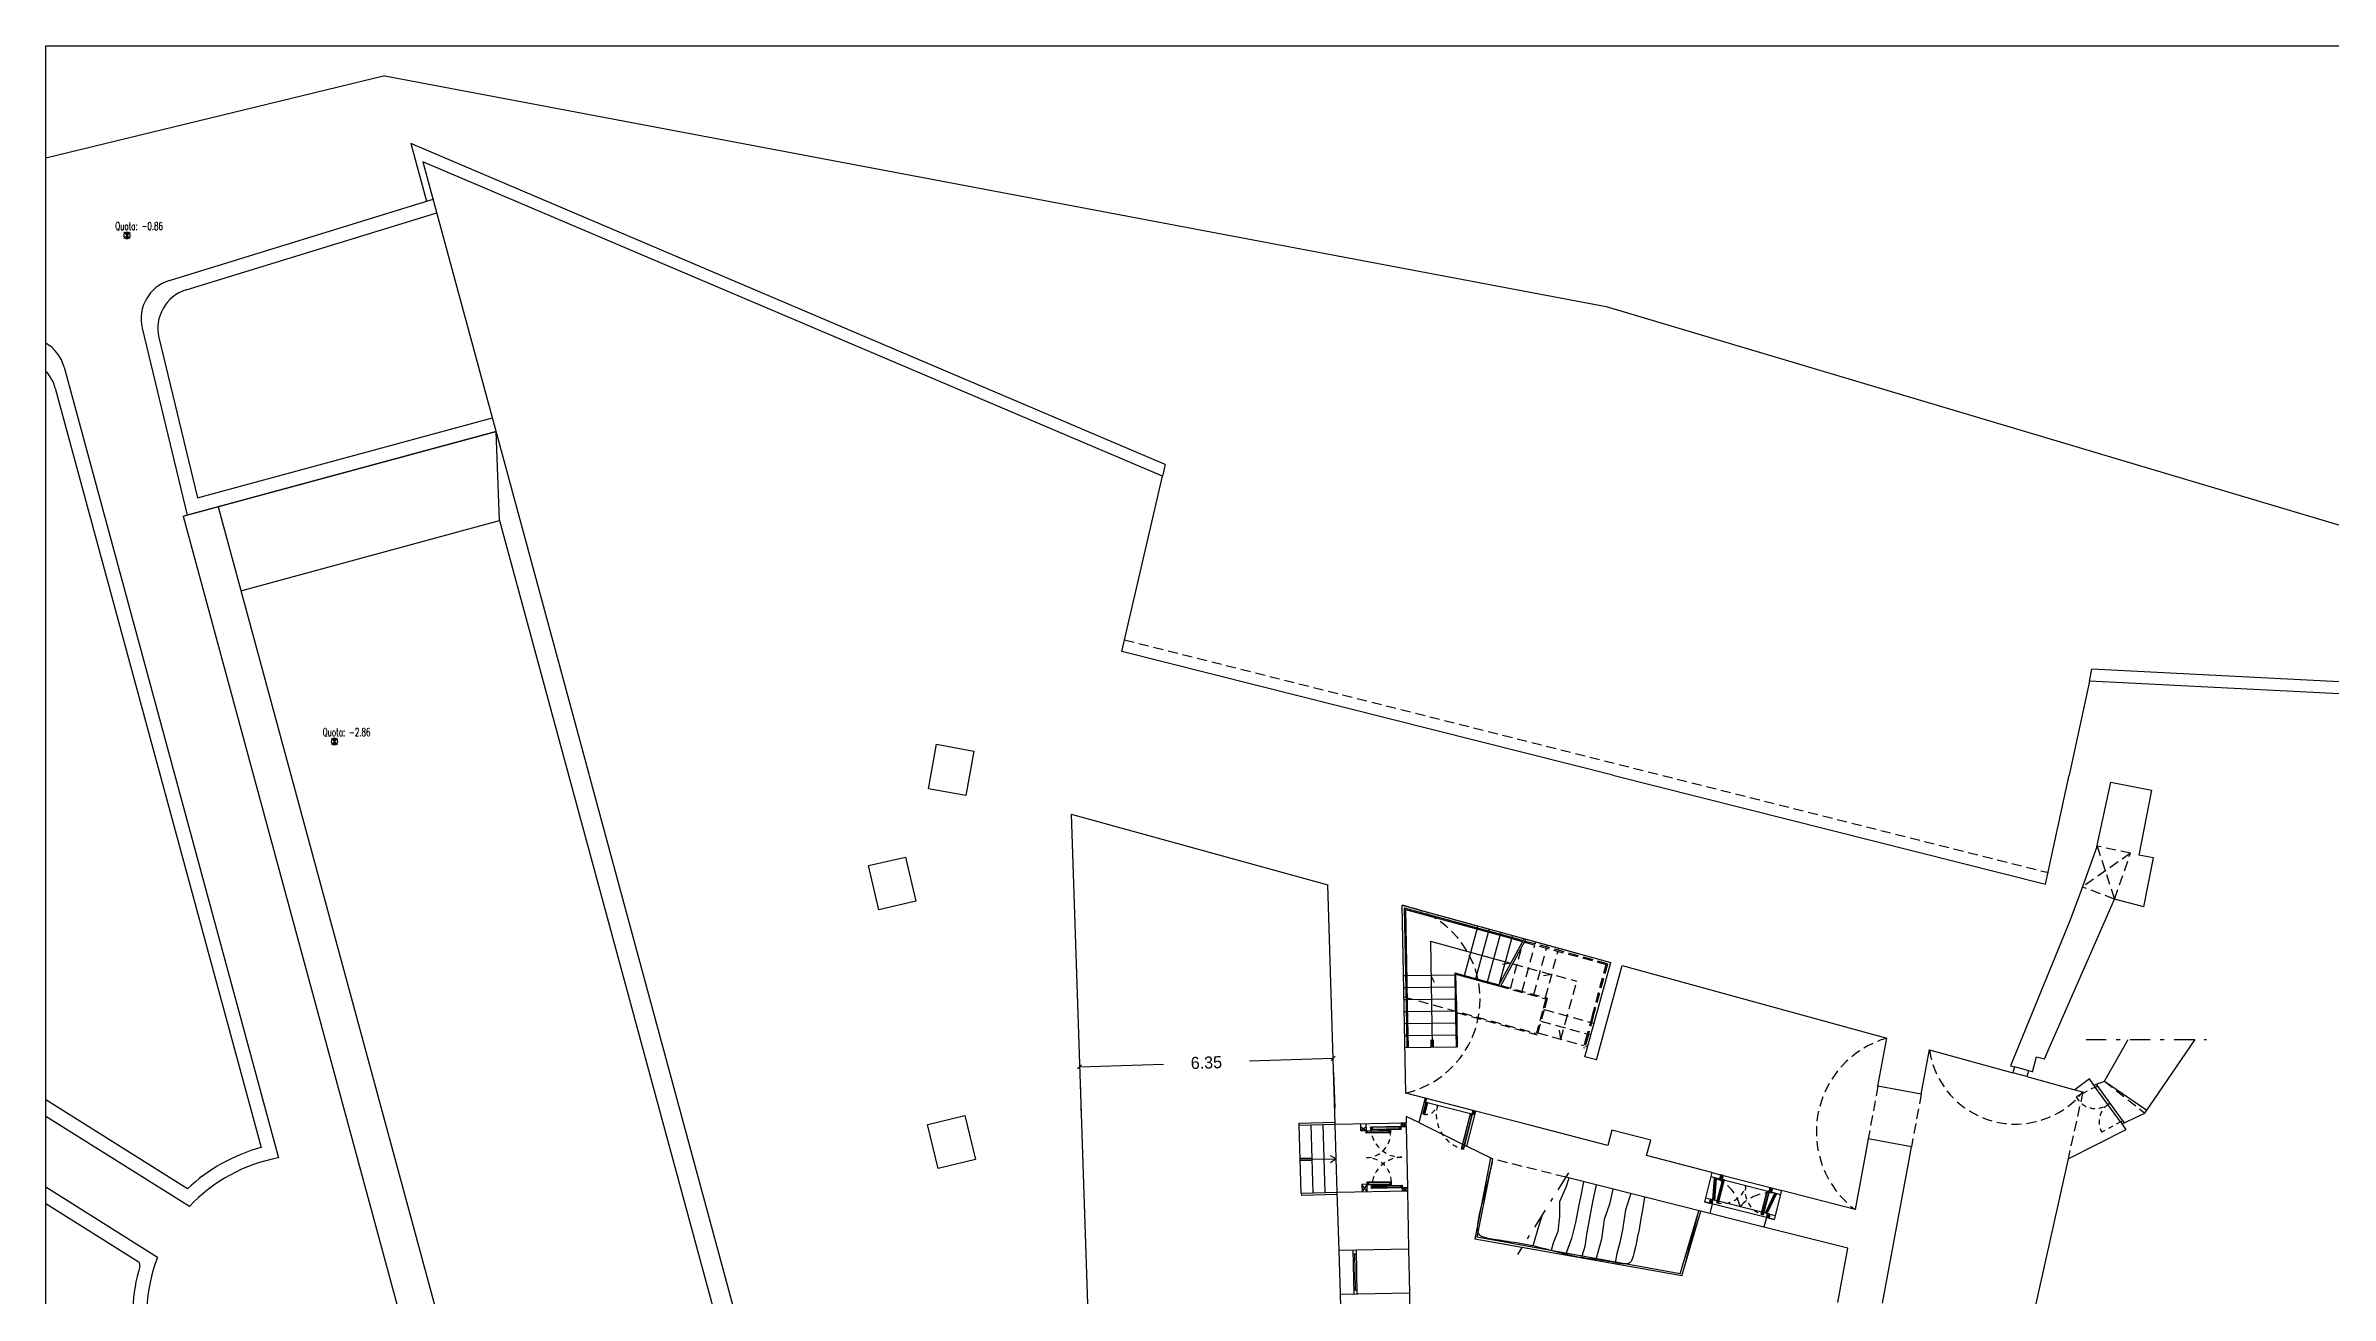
# Model space of a CAD drawing. Extents: x 152.8 to 248.8, y 69.3 to 148.3.
# Drawn here: x 152.8 to 210, y 117.1 to 148.3 of the extents above; entities that cross this region are included whole.
import ezdxf

# ---------------------------------------------------------------- set-up
doc = ezdxf.new("R2010")
doc.units = 0
for name, pattern in [('DASHDOT', [1, 0.5, -0.25, 0, -0.25]), ('HIDDEN', [0.375, 0.25, -0.125]), ('HIDDEN2', [0.1875, 0.125, -0.0625]), ('HIDDENX2', [0.75, 0.5, -0.25])]:
    doc.linetypes.add(name, pattern=pattern)
doc.layers.get('0').update_dxf_attribs({"linetype": 'CONTINUOUS'})
doc.layers.get('DEFPOINTS').update_dxf_attribs({"linetype": 'CONTINUOUS'})
for name, color, linetype in [('GRIGLIA---CAH', 8, 'DASHDOT'), ('INFISSI---CAZ', 2, 'CONTINUOUS'), ('INGOMBRI--CAF', 2, 'HIDDEN2'), ('MURI', 4, 'CONTINUOUS'), ('MURI------CAJ', 4, 'CONTINUOUS'), ('MURI----IFCAZ', 1, 'CONTINUOUS'), ('PLANIMETRIA', 1, 'CONTINUOUS'), ('PROIEZIONI', 2, 'HIDDEN'), ('QUOT-GEN--CAH', 2, 'CONTINUOUS'), ('SCAVI', 10, 'CONTINUOUS'), ('TESTI-----CAH', 2, 'CONTINUOUS'), ('VISTE', 2, 'CONTINUOUS'), ('VISTE-----CAF', 2, 'CONTINUOUS')]:
    doc.layers.add(name, color=color, linetype=linetype)
doc.styles.add('1', font='SIMPLEX', dxfattribs={"width": 0.65})
doc.dimstyles.get("Standard").update_dxf_attribs({"dimtxt": 0.18, "dimasz": 0.18, "dimexe": 0.18, "dimexo": 0.0625, "dimgap": 0.09, "dimtad": 0, "dimtih": 1, "dimtoh": 1, "dimdec": 4, "dimzin": 0, "dimdsep": 46, "dimtxsty": 'Standard', "dimcen": 0.09, "dimadec": 0, "dimazin": 0, "dimtfac": 1, "dimtdec": 4, "dimtofl": 0, "dimtmove": 0, "dimatfit": 3, "dimfxl": 1, "dimtolj": 1, "dimtzin": 0, "dimarcsym": 0})

# ---------------------------------------------------------------- blocks, each defined once
blk = doc.blocks.new('POA0022R')
at = {"color": 0}
for p, q in [((1, 0.05), (0, 0.05)), ((0, 0.05), (0, 0)), ((0.05, 0.05), (0, 0)), ((0, 0.05), (0.05, 0)), ((0, 0), (1, 0)), ((0.05, 0.05), (0.05, 0)), ((0.95, 0.04), (0.05, 0.04)), ((0.05, 0.01), (0.95, 0.01)), ((0.95, 0), (0.95, 0.05)), ((0.95, 0.05), (1, 0)), ((1, 0.05), (0.95, 0)), ((1, 0), (1, 0.05))]:
    blk.add_line(p, q, dxfattribs=at)
blk = doc.blocks.new('_OBLIQUE')
at = {"color": 0, "linetype": 'ByBlock'}
blk.add_line((-0.5, -0.5), (0.5, 0.5), dxfattribs=at)
blk = doc.blocks.new('*D10')
at = {"color": 0, "linetype": 'ByBlock', "transparency": 16777216}
for p, q in [((178.691, 122.766), (180.786, 122.837)), ((185.03, 122.98), (182.935, 122.909)), ((178.703, 122.409), (178.733, 121.517)), ((185.042, 122.623), (185.072, 121.731))]:
    blk.add_line(p, q, dxfattribs=at)
at = {"layer": 'DEFPOINTS', "color": 0, "linetype": 'ByBlock', "transparency": 16777216}
for p in [(178.682, 123.033), (185.021, 123.247), (178.691, 122.766)]:
    blk.add_point(p, dxfattribs=at)
at = {"color": 0, "linetype": 'ByBlock', "transparency": 16777216, "xscale": 0.1, "yscale": 0.1, "zscale": 0.1}
for p, rotation in [((178.691, 122.766), 181.9324949217678), ((185.03, 122.98), 1.932494921767756)]:
    blk.add_blockref('_OBLIQUE', p, dxfattribs=dict(at, rotation=rotation))
at = {"color": 0, "linetype": 'ByBlock', "transparency": 16777216, "insert": (181.861, 122.873), "char_height": 0.3, "attachment_point": 5, "rotation": 1.9325}
blk.add_mtext('\\A1;6.35', dxfattribs=at)

msp = doc.modelspace()

# ---------------------------------------------------------------- linework, layer by layer
at = {"layer": 'GRIGLIA---CAH'}
for p, q in [((203.85116, 123.45327), (206.85914, 123.45327)), ((190.91157, 120.11913), (189.63657, 118.07776))]:
    msp.add_line(p, q, dxfattribs=at)
at = {"layer": 'INFISSI---CAZ'}
for p, q in [((187.34468, 121.88013), (187.3233, 121.937)), ((187.32344, 121.93747), (187.36953, 121.977)), ((188.50702, 121.58186), (188.58061, 121.64497)), ((188.56592, 121.58815), (188.53335, 121.6748)), ((185.85146, 121.17146), (185.72201, 121.25859)), ((185.84982, 121.26093), (185.72365, 121.16913)), ((185.85146, 121.17146), (186.4622, 121.18262)), ((185.85262, 121.10756), (185.85146, 121.17146)), ((185.89097, 121.10826), (185.85146, 121.17146)), ((185.85262, 121.10756), (185.8898, 121.17216)), ((186.46337, 121.11872), (185.85262, 121.10756)), ((185.89097, 121.10826), (185.8898, 121.17216)), ((185.89003, 121.15938), (186.42409, 121.16914)), ((186.42479, 121.1308), (185.89073, 121.12104)), ((186.42386, 121.18192), (186.42502, 121.11802)), ((186.46337, 121.11872), (186.42386, 121.18192)), ((186.42502, 121.11802), (186.4622, 121.18262)), ((186.4622, 121.18262), (186.46337, 121.11872)), ((186.72839, 121.36648), (186.85783, 121.27935)), ((186.73002, 121.27701), (186.85619, 121.36881)), ((194.52201, 119.44255), (194.55896, 119.98268)), ((194.53403, 119.4718), (194.56689, 119.95206)), ((194.60885, 119.97926), (194.55692, 119.95275)), ((194.55692, 119.95275), (194.6068, 119.94933)), ((194.55896, 119.98268), (194.60885, 119.97926)), ((194.55896, 119.98268), (194.6068, 119.94933)), ((194.56396, 119.46975), (194.59682, 119.95002)), ((194.57189, 119.43914), (194.60885, 119.97926)), ((194.69665, 119.97187), (194.78952, 120.05108)), ((194.7644, 119.95428), (194.72177, 120.06866)), ((185.87924, 119.65068), (185.74813, 119.82908)), ((185.87594, 119.83141), (185.75144, 119.64834)), ((186.48759, 119.8936), (185.87501, 119.8824)), ((185.87501, 119.8824), (185.87618, 119.8185)), ((185.87501, 119.8824), (185.91452, 119.8192)), ((185.91335, 119.88311), (185.87618, 119.8185)), ((185.87618, 119.8185), (186.48875, 119.82969)), ((185.91335, 119.88311), (185.91452, 119.8192)), ((186.44948, 119.88012), (185.91359, 119.87032)), ((185.91429, 119.83198), (186.45018, 119.84177)), ((186.45041, 119.82899), (186.44924, 119.8929)), ((186.44924, 119.8929), (186.48875, 119.82969)), ((186.48759, 119.8936), (186.45041, 119.82899)), ((186.48875, 119.82969), (186.48759, 119.8936)), ((186.75781, 119.75623), (186.88725, 119.6691)), ((186.75945, 119.66676), (186.88562, 119.75856)), ((194.33341, 119.48996), (194.45412, 119.45962)), ((194.52201, 119.44255), (194.42974, 119.36263)), ((194.45412, 119.45962), (194.49763, 119.34557)), ((194.57394, 119.46907), (194.52201, 119.44255)), ((194.57189, 119.43914), (194.52201, 119.44255)), ((194.57394, 119.46907), (194.52405, 119.47248)), ((194.52405, 119.47248), (194.57189, 119.43914)), ((195.8346, 119.12269), (196.06676, 119.61177)), ((195.85649, 119.1455), (196.06292, 119.58038)), ((195.87977, 119.10125), (196.11193, 119.59033)), ((195.8836, 119.13264), (196.09003, 119.56752)), ((195.92592, 119.65282), (196.01879, 119.73203)), ((195.99367, 119.63524), (195.95104, 119.74962)), ((196.11193, 119.59033), (196.05389, 119.58467)), ((196.09906, 119.56323), (196.05389, 119.58467)), ((196.06676, 119.61177), (196.09906, 119.56323)), ((196.11193, 119.59033), (196.06676, 119.61177)), ((195.89263, 119.12835), (195.8346, 119.12269)), ((195.8346, 119.12269), (195.87977, 119.10125)), ((195.84746, 119.14979), (195.87977, 119.10125)), ((195.84746, 119.14979), (195.89263, 119.12835)), ((195.94765, 119.08418), (195.85539, 119.00427)), ((195.87977, 119.10125), (195.92327, 118.9872)), ((195.94765, 119.08418), (196.0791, 119.05114))]:
    msp.add_line(p, q, dxfattribs=at)
for points in [[(187.3091, 121.88926), (187.34468, 121.88013), (187.36953, 121.977), (187.30173, 121.99439)], [(188.56073, 121.56808), (188.50702, 121.58186), (188.53102, 121.6754)], [(185.84819, 121.35039), (185.85146, 121.17146), (185.72365, 121.16913), (185.72038, 121.34806)], [(186.72839, 121.36648), (186.73002, 121.27701), (186.85783, 121.27935), (186.85619, 121.36881)], [(194.69665, 119.97187), (194.7644, 119.95428), (194.78952, 120.05108), (194.72177, 120.06866)], [(185.87924, 119.65068), (185.87594, 119.83141), (185.74813, 119.82908), (185.75144, 119.64834)], [(186.75945, 119.66676), (186.75781, 119.75623), (186.88562, 119.75856), (186.88725, 119.6691)], [(194.45412, 119.45962), (194.52201, 119.44255), (194.49763, 119.34557), (194.42974, 119.36263)], [(195.99367, 119.63524), (195.92592, 119.65282), (195.95104, 119.74962), (196.01879, 119.73203)], [(195.94765, 119.08418), (195.87977, 119.10125), (195.85539, 119.00427), (195.92327, 118.9872)]]:
    msp.add_lwpolyline(points, dxfattribs=at)
at = {"layer": 'INFISSI---CAZ', "linetype": 'HIDDEN'}
for centre, start, end in [((194.2208, 119.04956), 12.781514, 67.915539), ((195.95933, 118.61255), 83.864003, 138.998028)]:
    msp.add_arc(centre, 1.00498, start, end, dxfattribs=at)
at = {"layer": 'INGOMBRI--CAF', "color": 2, "linetype": 'HIDDEN2'}
for p, q in [((204.07951, 122.26334), (203.60122, 122.01686)), ((204.7118, 121.39252), (204.24016, 121.1335))]:
    msp.add_line(p, q, dxfattribs=at)
at = {"layer": 'INGOMBRI--CAF'}
for centre, radius, start, end in [((187.34468, 121.88013), 0.3, 255.607843, 345.607843), ((188.50702, 121.58186), 0.9, 165.607843, 255.607843), ((185.85262, 121.10756), 0.61084, 271.046859, 1.046859), ((186.73002, 121.27701), 0.76698, 181.046859, 271.046859), ((185.87501, 119.8824), 0.61268, 1.046859, 91.046859), ((186.75805, 119.74331), 0.76698, 91.046859, 181.046859), ((194.7644, 119.95428), 0.6, 255.450493, 345.450493), ((195.92592, 119.65282), 0.6, 165.450493, 255.450493)]:
    msp.add_arc(centre, radius, start, end, dxfattribs=at)
at = {"layer": 'INGOMBRI--CAF', "color": 2, "linetype": 'HIDDEN2'}
for centre, radius, start, end in [((204.07951, 122.26334), 0.53807, 207.263321, 305.982637), ((204.7118, 121.39252), 0.53808, 125.982637, 208.774767)]:
    msp.add_arc(centre, radius, start, end, dxfattribs=at)
at = {"layer": 'MURI'}
for p, q in [((174.91182, 129.71754), (175.1136, 130.82901)), ((175.1136, 130.82901), (176.04822, 130.65934)), ((176.04822, 130.65934), (175.84644, 129.54787)), ((175.84644, 129.54787), (174.91182, 129.71754)), ((173.41836, 127.79583), (174.34392, 128.00991)), ((174.34392, 128.00991), (174.59857, 126.90898)), ((173.673, 126.69489), (173.41836, 127.79583)), ((174.59857, 126.90898), (173.673, 126.69489)), ((175.15962, 120.22339), (174.89018, 121.32258)), ((174.89817, 121.32453), (175.82266, 121.55114)), ((175.82266, 121.55114), (176.09209, 120.45195)), ((176.09209, 120.45195), (175.15962, 120.22339))]:
    msp.add_line(p, q, dxfattribs=at)
at = {"layer": 'MURI------CAJ'}
for p, q in [((162.27845, 145.39015), (166.43673, 130.0547)), ((180.76539, 137.52816), (162.27845, 145.39015)), ((179.74349, 133.14765), (180.76539, 137.52816)), ((192.01917, 130.0547), (179.74349, 133.14765)), ((203.93021, 132.40836), (203.42163, 130.0547)), ((226.68794, 131.24714), (203.93021, 132.40836)), ((170.19252, 116.20359), (166.4406, 130.0404)), ((192.01917, 130.0547), (202.8329, 127.3301)), ((202.8329, 127.3301), (203.42163, 130.0547)), ((204.11815, 128.2641), (204.4686, 129.87931)), ((204.4686, 129.87931), (205.48101, 129.68469)), ((205.48101, 129.68469), (205.16327, 128.05974)), ((178.4781, 129.07969), (179.15825, 108.92198)), ((178.4781, 129.07969), (184.8964, 127.31846)), ((204.11815, 128.2641), (203.73182, 127.20062)), ((205.53022, 127.98799), (205.16327, 128.05974)), ((205.29179, 126.7687), (205.53022, 127.98799)), ((185.07994, 121.33635), (184.8964, 127.31846)), ((186.7568, 126.80794), (191.12442, 125.60943)), ((186.84258, 122.11362), (186.7568, 126.80794)), ((186.84258, 122.11362), (186.7568, 126.80794)), ((186.7568, 126.80794), (191.9667, 125.3761)), ((186.7568, 126.80794), (188.59626, 126.30318)), ((202.80696, 122.96506), (204.55887, 126.96177)), ((203.73182, 127.20062), (203.44047, 126.41652)), ((205.29179, 126.7687), (204.55887, 126.96177)), ((203.44047, 126.41652), (201.96009, 122.79157)), ((191.3194, 123.02084), (191.9667, 125.3761)), ((191.60823, 122.93973), (192.25597, 125.2966)), ((192.25597, 125.2966), (198.86808, 123.4845)), ((198.6458, 122.28579), (198.86808, 123.4845)), ((204.30493, 122.412), (204.89802, 123.45433)), ((205.31988, 121.61032), (206.57721, 123.45327)), ((199.72737, 122.08523), (199.9342, 123.2007)), ((199.93266, 123.19237), (202.01683, 122.62046)), ((201.96009, 122.79157), (202.05652, 122.76511)), ((202.50649, 122.64164), (202.60935, 123.01647)), ((202.60935, 123.01647), (202.80696, 122.96506)), ((199.72737, 122.08523), (198.6458, 122.28579)), ((202.05652, 122.76511), (202.01683, 122.62046)), ((202.41006, 122.6681), (202.37037, 122.52345)), ((202.37037, 122.52345), (203.56752, 122.19494)), ((202.50649, 122.64164), (202.41006, 122.6681)), ((203.93373, 122.46412), (203.56752, 122.19494)), ((204.04294, 122.3137), (203.93373, 122.46412)), ((204.04294, 122.3137), (204.30493, 122.412)), ((187.32655, 121.98801), (186.84258, 122.11362)), ((187.32655, 121.98801), (187.16751, 121.37277)), ((188.58486, 121.66143), (188.35909, 120.78803)), ((189.94254, 121.30906), (188.58486, 121.66143)), ((185.07994, 121.33635), (186.85619, 121.36881)), ((187.16751, 121.37277), (186.8533, 121.52696)), ((186.8533, 121.52696), (186.85619, 121.36881)), ((188.55469, 121.51708), (188.55327, 121.5175)), ((188.5832, 121.61293), (188.58187, 121.61333)), ((191.89723, 120.80174), (189.94254, 121.30906)), ((191.99771, 121.18891), (191.89723, 120.80174)), ((192.96564, 120.9377), (191.99771, 121.18891)), ((203.39726, 120.46727), (204.8504, 121.20163)), ((204.7477, 121.34307), (205.31988, 121.61032)), ((204.8504, 121.20163), (204.7477, 121.34307)), ((189.01568, 120.46582), (188.35909, 120.78803)), ((192.86516, 120.55052), (192.96564, 120.9377)), ((194.49199, 120.1283), (192.86516, 120.55052)), ((198.341, 120.64199), (198.07339, 119.19878)), ((198.40149, 120.96825), (198.341, 120.64199)), ((199.48306, 120.76769), (198.40149, 120.96825)), ((199.42256, 120.44144), (199.48306, 120.76769)), ((194.44029, 119.10222), (190.84145, 120.00687)), ((194.49199, 120.1283), (194.30727, 119.39344)), ((194.46863, 120.03105), (194.69665, 119.97187)), ((194.49376, 120.12784), (194.72177, 120.06866)), ((198.75936, 116.86482), (199.42256, 120.44144)), ((203.39726, 120.46727), (202.41144, 116.02688)), ((185.13208, 119.63702), (186.88725, 119.6691)), ((185.17655, 118.18759), (185.13208, 119.63702)), ((186.88725, 119.6691), (186.91375, 118.21934)), ((194.50123, 119.34468), (194.30727, 119.39344)), ((194.30903, 119.39298), (194.42974, 119.36263)), ((195.99367, 119.63524), (196.21096, 119.57884)), ((196.01879, 119.73203), (196.23608, 119.67564)), ((196.23432, 119.67609), (196.05296, 118.95462)), ((198.07339, 119.19878), (196.23432, 119.67609)), ((194.50123, 119.34468), (194.44029, 119.10222)), ((195.85899, 119.00337), (195.79805, 118.76092)), ((196.05296, 118.95462), (195.85899, 119.00337)), ((195.92327, 118.9872), (196.05472, 118.95416)), ((185.17655, 118.18759), (186.91375, 118.21934)), ((197.89448, 118.23393), (195.79805, 118.76092)), ((197.64327, 116.87917), (197.89448, 118.23393)), ((185.21029, 117.08803), (186.93384, 117.11952)), ((185.2931, 114.38909), (185.21029, 117.08803)), ((186.93384, 117.11952), (186.98317, 114.41997))]:
    msp.add_line(p, q, dxfattribs=at)
at = {"layer": 'MURI------CAJ', "linetype": 'HIDDEN'}
msp.add_line((190.84145, 120.00687), (189.01568, 120.46582), dxfattribs=at)
at = {"layer": 'MURI------CAJ', "color": 0}
for points in [[(186.72839, 121.36648), (186.72839, 121.36648), (186.72839, 121.36648), (186.85619, 121.36881), (186.85619, 121.36881), (186.85619, 121.36881)], [(194.69665, 119.97187), (194.69665, 119.97187), (194.69665, 119.97187), (194.72177, 120.06866), (194.72177, 120.06866), (194.72177, 120.06866)], [(186.75945, 119.66676), (186.75945, 119.66676), (186.75945, 119.66676), (186.88725, 119.6691), (186.88725, 119.6691), (186.88725, 119.6691)], [(194.45412, 119.45962), (194.45412, 119.45962), (194.45412, 119.45962), (194.42974, 119.36263), (194.42974, 119.36263), (194.42974, 119.36263)], [(195.99367, 119.63524), (195.99367, 119.63524), (195.99367, 119.63524), (196.01879, 119.73203), (196.01879, 119.73203), (196.01879, 119.73203)], [(195.94765, 119.08418), (195.94765, 119.08418), (195.94765, 119.08418), (195.92327, 118.9872), (195.92327, 118.9872), (195.92327, 118.9872)]]:
    msp.add_lwpolyline(points, dxfattribs=at)
at = {"layer": 'MURI------CAJ'}
msp.add_lwpolyline([(189.79607, 118.33313), (189.73997, 118.34338), (189.64946, 118.35928), (189.56024, 118.37442), (189.47348, 118.38869), (189.39036, 118.40199), (189.31182, 118.41426), (189.23808, 118.42561), (189.16914, 118.43615), (189.10498, 118.44603), (189.04562, 118.45538), (188.99104, 118.46432), (188.94126, 118.473), (188.89627, 118.48155), (188.85603, 118.49012), (188.82027, 118.49895), (188.78871, 118.50832), (188.76104, 118.51849), (188.73697, 118.52972), (188.71618, 118.54229), (188.6984, 118.55645), (188.68331, 118.57248), (188.67065, 118.59063), (188.66033, 118.61115), (188.65226, 118.63426), (188.64639, 118.66021), (188.64266, 118.68922), (188.64098, 118.72152), (188.6413, 118.75735), (188.64355, 118.79695), (188.64765, 118.84037), (188.6534, 118.88699), (188.66062, 118.93601), (188.66911, 118.98662), (188.67866, 119.03803), (188.68908, 119.08945), (188.70016, 119.14006), (188.7117, 119.18907), (188.72355, 119.23596), (188.73566, 119.28124), (188.74804, 119.32573), (188.76069, 119.37022), (188.7736, 119.4155), (188.78677, 119.46239), (188.80022, 119.51167), (188.81393, 119.56415), (188.8279, 119.62036), (188.84212, 119.67983), (188.85658, 119.74179), (188.87125, 119.80549), (188.88612, 119.8702), (188.90118, 119.93516), (188.9164, 119.99962), (188.93177, 120.06282), (188.94719, 120.1241), (188.96223, 120.183), (188.97637, 120.23916), (188.98911, 120.29221), (188.99992, 120.34177), (189.0083, 120.38747), (189.01372, 120.42895), (189.01568, 120.46582)], dxfattribs=at)
at = {"layer": 'MURI----IFCAZ'}
for p, q in [((202.37037, 122.52345), (202.01683, 122.62046)), ((202.50649, 122.64164), (202.05652, 122.76511)), ((188.56075, 121.56814), (187.31287, 121.88829)), ((194.69665, 119.97187), (195.99367, 119.63524)), ((194.72177, 120.06866), (196.01879, 119.73203)), ((195.92327, 118.9872), (194.42974, 119.36263)), ((195.94765, 119.08418), (194.45412, 119.45962))]:
    msp.add_line(p, q, dxfattribs=at)
at = {"layer": 'PLANIMETRIA', "color": 2}
for p, q in [((161.32939, 147.53355), (152.84927, 145.4818)), ((161.32939, 147.53355), (191.85159, 141.76851)), ((191.85159, 141.76851), (211.98861, 135.76518))]:
    msp.add_line(p, q, dxfattribs=at)
at = {"layer": 'PROIEZIONI'}
for p, q in [((179.81166, 133.43985), (202.9062, 127.62101)), ((204.95737, 128.10441), (203.75417, 127.26077)), ((204.95737, 128.10441), (204.12279, 128.28549)), ((204.12279, 128.28549), (204.55887, 126.96177)), ((204.55887, 126.96177), (204.95737, 128.10441)), ((204.55887, 126.96177), (203.75417, 127.26077)), ((198.6458, 122.28579), (198.40149, 120.96825)), ((204.30493, 122.412), (205.31988, 121.61032)), ((199.72737, 122.08523), (199.48306, 120.76769)), ((203.76857, 122.13977), (203.39726, 120.46727)), ((203.56752, 122.19494), (203.76857, 122.13977))]:
    msp.add_line(p, q, dxfattribs=at)
for centre, radius, start, end in [((186.30225, 124.45169), 2.3997, 283.012736, 79.080982), ((186.30225, 124.45169), 2.3997, 283.012736, 79.080982), ((199.54253, 121.1429), 2.4368, 106.068041, 232.92214), ((202.08184, 123.50868), 2.17233, 188.372418, 320.938074)]:
    msp.add_arc(centre, radius, start, end, dxfattribs=at)
at = {"layer": 'QUOT-GEN--CAH'}
for p, q in [((154.88175, 143.54875), (154.80596, 143.62454)), ((154.88175, 143.54875), (154.80596, 143.47297)), ((154.82452, 143.4911), (154.88196, 143.54854)), ((154.85877, 143.47083), (154.8313, 143.4983)), ((154.83246, 143.59804), (154.86196, 143.62754)), ((154.89317, 143.56018), (154.83688, 143.61647)), ((154.83829, 143.48012), (154.89433, 143.53617)), ((154.88669, 143.46767), (154.84368, 143.51068)), ((154.84484, 143.58567), (154.88885, 143.62968)), ((154.90555, 143.57255), (154.85327, 143.62483)), ((154.85497, 143.47206), (154.90671, 143.52379)), ((154.90742, 143.47168), (154.85605, 143.52305)), ((154.85721, 143.57329), (154.90915, 143.62523)), ((154.9243, 143.47955), (154.86842, 143.53543)), ((154.86958, 143.56092), (154.92572, 143.61706)), ((154.91792, 143.58493), (154.8733, 143.62955)), ((154.87543, 143.46776), (154.91908, 143.51142)), ((154.93823, 143.49037), (154.8808, 143.5478)), ((154.88175, 143.54875), (154.95754, 143.62454)), ((154.88175, 143.54875), (154.95754, 143.47297)), ((154.9303, 143.5973), (154.89959, 143.62801)), ((154.90267, 143.47026), (154.93146, 143.49905)), ((160.06765, 130.89938), (159.99187, 130.97517)), ((160.06765, 130.89938), (159.99187, 130.82359)), ((160.01042, 130.84173), (160.06786, 130.89917)), ((160.04468, 130.82146), (160.01721, 130.84893)), ((160.01837, 130.94867), (160.04787, 130.97817)), ((160.07908, 130.9108), (160.02278, 130.9671)), ((160.02419, 130.83075), (160.08024, 130.8868)), ((160.07259, 130.81829), (160.02958, 130.86131)), ((160.03074, 130.93629), (160.07475, 130.98031)), ((160.09145, 130.92318), (160.03917, 130.97546)), ((160.04088, 130.82268), (160.09261, 130.87442)), ((160.09333, 130.82231), (160.04195, 130.87368)), ((160.04311, 130.92392), (160.09505, 130.97586)), ((160.1102, 130.83018), (160.05433, 130.88606)), ((160.05549, 130.91155), (160.11163, 130.96768)), ((160.10383, 130.93555), (160.0592, 130.98018)), ((160.06133, 130.81839), (160.10499, 130.86205)), ((160.12414, 130.84099), (160.0667, 130.89843)), ((160.06765, 130.89938), (160.14344, 130.97517)), ((160.06765, 130.89938), (160.14344, 130.82359)), ((160.1162, 130.94793), (160.08549, 130.97863)), ((160.08857, 130.82088), (160.11736, 130.84967))]:
    msp.add_line(p, q, dxfattribs=at)
for centre, start, end in [((154.88175, 143.54875), 135, 225), ((154.88175, 143.54875), 45, 135), ((154.88175, 143.54875), 225, 315), ((154.88175, 143.54875), 315, 45), ((160.06765, 130.89938), 135, 225), ((160.06765, 130.89938), 45, 135), ((160.06765, 130.89938), 225, 315), ((160.06765, 130.89938), 315, 45)]:
    msp.add_arc(centre, 0.08124, start, end, dxfattribs=at)
at = {"layer": 'SCAVI'}
msp.add_lwpolyline([(152.84927, 69.47906), (152.84927, 148.28894), (229.34701, 148.28894), (229.34701, 69.47906)], dxfattribs=at)
at = {"layer": 'TESTI-----CAH'}
for p, q in [((155.94017, 142.42145), (162.53278, 144.45219)), ((156.35721, 142.18368), (162.62443, 144.11419)), ((155.26219, 141.2323), (156.38472, 136.55697)), ((155.67923, 140.99453), (156.64092, 136.98907)), ((156.39135, 119.7204), (152.84927, 121.93956)), ((156.44244, 119.27538), (152.84927, 121.52655)), ((155.64606, 118.00424), (152.84927, 119.75647)), ((155.15848, 117.8967), (152.84927, 119.34345))]:
    msp.add_line(p, q, dxfattribs=at)
for centre, radius, start, end in [((156.23456, 141.46576), 1, 107.120532, 193.500965), ((156.65159, 141.22799), 1, 107.120532, 193.500965), ((159.37381, 116.55379), 4.35, 105.171211, 133.284664), ((159.37381, 116.55379), 4, 100.151411, 137.125362), ((159.37381, 116.55379), 4.35, 163.576494, 191.490914), ((155.10538, 117.81196), 0.1, 343.576494, 57.932285), ((159.37381, 116.55379), 4, 158.739208, 196.328201)]:
    msp.add_arc(centre, radius, start, end, dxfattribs=at)
at = {"layer": 'VISTE'}
for p, q in [((180.83457, 137.82474), (161.97735, 145.84419)), ((161.97735, 145.84419), (162.36852, 144.40159)), ((153.30973, 140.25512), (158.66881, 120.49117)), ((153.08996, 139.72822), (158.2354, 120.75218)), ((156.64092, 136.98907), (164.01431, 138.9884)), ((156.28821, 136.5308), (164.10591, 138.6506)), ((164.10591, 138.6506), (156.38472, 136.55697)), ((164.19233, 136.42135), (164.10591, 138.6506)), ((180.83457, 137.82474), (180.76539, 137.52816)), ((156.28821, 136.5308), (161.76127, 116.34649)), ((157.15684, 136.76633), (162.69808, 116.33061)), ((157.72583, 134.66793), (164.19233, 136.42135)), ((164.19233, 136.42135), (169.67207, 116.21241)), ((203.93021, 132.40836), (203.99441, 132.70547)), ((227.24217, 131.51925), (203.99441, 132.70547)), ((186.80802, 126.74204), (186.8378, 125.1124)), ((186.80802, 126.74204), (189.33398, 126.0489)), ((186.83874, 126.7025), (189.31952, 126.02176)), ((186.83874, 126.7025), (186.87152, 124.90914)), ((188.30893, 125.05471), (188.62649, 126.21193)), ((188.63442, 126.24086), (188.64746, 126.28837)), ((188.92373, 126.16147), (188.93674, 126.20887)), ((187.46039, 125.90974), (189.03036, 125.47892)), ((187.46039, 125.90974), (187.502, 123.26022)), ((188.59824, 124.97532), (188.91579, 126.13254)), ((188.88755, 124.89593), (189.2051, 126.05315)), ((189.16212, 124.78948), (189.80455, 125.97033)), ((189.17685, 124.81655), (189.4944, 125.97377)), ((189.21165, 124.77589), (189.84847, 125.94643)), ((189.21304, 126.08208), (189.22601, 126.12937)), ((189.31952, 126.02176), (189.76589, 125.89927)), ((189.33398, 126.0489), (189.78062, 125.92634)), ((186.8378, 125.1124), (186.85285, 124.28833)), ((186.8782, 125.04912), (188.06876, 125.07087)), ((188.06785, 125.12087), (188.08155, 124.37099)), ((188.06785, 125.12087), (188.7412, 124.93609)), ((188.11099, 124.40164), (188.09857, 125.08132)), ((188.09857, 125.08132), (188.78317, 124.89347)), ((189.03036, 125.47892), (189.47137, 125.35791)), ((186.79445, 124.74754), (186.84445, 124.74845)), ((186.87152, 124.90914), (186.88285, 124.28888)), ((186.87444, 124.749), (187.43166, 124.75918)), ((187.43166, 124.75918), (188.07424, 124.77092)), ((188.7412, 124.93609), (189.17685, 124.81655)), ((188.78804, 124.89213), (189.16212, 124.78948)), ((186.79994, 124.44759), (186.84993, 124.4485)), ((186.80542, 124.14764), (186.85541, 124.14855)), ((186.85285, 124.28833), (186.87185, 123.2487)), ((186.87992, 124.44905), (188.07972, 124.47097)), ((186.88285, 124.28888), (186.90185, 123.24925)), ((186.8854, 124.1491), (188.0852, 124.17102)), ((188.08155, 124.37096), (188.10165, 123.27117)), ((188.11099, 124.40164), (188.13164, 123.27172)), ((186.8109, 123.84769), (186.86089, 123.8486)), ((186.81638, 123.54774), (186.86637, 123.54865)), ((186.89088, 123.84915), (188.09068, 123.87107)), ((186.89637, 123.5492), (188.09617, 123.57112)), ((187.46674, 123.44526), (187.47175, 123.25966)), ((187.52837, 123.44526), (187.53174, 123.26076)), ((186.82186, 123.24779), (188.13164, 123.27172)), ((204.04294, 122.3137), (204.07951, 122.26334)), ((204.07951, 122.26334), (204.1448, 122.28783)), ((204.7118, 121.39252), (204.07951, 122.26334)), ((204.1448, 122.28783), (204.10863, 122.33835)), ((204.76717, 121.41838), (204.1448, 122.28783)), ((204.30493, 122.412), (205.37073, 121.68487)), ((204.39566, 121.82793), (204.44746, 121.86501)), ((204.7118, 121.39252), (204.76717, 121.41838)), ((204.7118, 121.39252), (204.7477, 121.34307)), ((204.76717, 121.41838), (204.80307, 121.36893))]:
    msp.add_line(p, q, dxfattribs=at)
at = {"layer": 'VISTE', "linetype": 'HIDDEN'}
for p, q in [((189.46616, 124.73716), (189.74662, 125.75922)), ((189.75546, 124.65777), (190.07301, 125.81499)), ((189.81542, 125.88568), (191.85706, 125.32543)), ((189.83014, 125.91275), (191.89393, 125.34642)), ((190.04477, 124.57838), (190.36232, 125.7356)), ((190.33407, 124.49899), (190.65162, 125.65621)), ((189.5209, 125.34432), (191.11968, 124.9056)), ((190.49306, 125.07836), (190.28552, 125.04246)), ((191.50025, 124.02515), (191.85706, 125.32543)), ((191.52918, 124.01721), (191.89393, 125.34642)), ((186.79872, 124.51426), (190.10968, 123.6057)), ((189.16212, 124.78948), (190.34542, 124.46477)), ((189.22638, 124.80295), (190.38229, 124.48576)), ((190.83125, 123.85452), (191.11968, 124.9056)), ((188.11608, 124.12355), (190.1309, 123.56964)), ((190.26243, 124.16235), (190.10968, 123.6057)), ((190.30312, 124.19725), (190.1309, 123.56964)), ((190.34542, 124.46477), (190.26243, 124.16235)), ((190.38229, 124.48576), (190.30312, 124.19725)), ((190.30312, 124.19725), (191.46034, 123.8797)), ((191.50025, 124.02515), (191.37298, 123.56136)), ((191.52918, 124.01721), (191.40007, 123.5467)), ((190.13105, 123.57044), (190.13111, 123.57042)), ((190.14434, 123.61864), (191.30113, 123.29951)), ((190.22373, 123.90795), (191.38095, 123.59039)), ((190.72418, 123.46432), (190.68932, 123.68389)), ((190.72274, 123.45908), (190.83125, 123.85452)), ((191.37298, 123.56136), (191.2879, 123.2513)), ((191.40007, 123.5467), (191.31682, 123.24332)), ((191.40988, 123.58246), (191.46927, 123.56616)), ((191.48927, 123.87176), (191.54883, 123.85542)), ((191.2879, 123.2513), (191.31682, 123.24332)), ((191.33005, 123.29154), (191.3893, 123.27519))]:
    msp.add_line(p, q, dxfattribs=at)
at = {"layer": 'VISTE', "linetype": 'HIDDEN2'}
for p, q in [((189.50234, 126.0027), (189.51528, 126.04987)), ((189.80455, 125.97033), (189.80456, 125.97037)), ((186.78897, 125.04749), (186.83897, 125.0484))]:
    msp.add_line(p, q, dxfattribs=at)
at = {"layer": 'VISTE', "linetype": 'HIDDENX2'}
for p, q in [((190.08095, 125.84392), (190.09382, 125.89083)), ((190.37026, 125.76453), (190.3831, 125.81132)), ((190.65956, 125.68515), (190.6724, 125.73194))]:
    msp.add_line(p, q, dxfattribs=at)
at = {"layer": 'VISTE', "color": 4}
for p, q in [((187.55981, 124.87757), (187.47348, 125.06)), ((189.47137, 125.35791), (189.26384, 125.32201)), ((191.60867, 122.94134), (191.31937, 123.02073))]:
    msp.add_line(p, q, dxfattribs=at)
at = {"layer": 'VISTE'}
for centre, end in [((152.34458, 139.99342), 59.689338), ((152.12482, 139.46651), 43.576526)]:
    msp.add_arc(centre, 1, 15.171211, end, dxfattribs=at)
at = {"layer": 'VISTE-----CAF'}
for p, q in [((188.58486, 121.66143), (187.32655, 121.98801)), ((184.17883, 121.35873), (185.07841, 121.38633)), ((184.18036, 121.30875), (184.17883, 121.35873)), ((184.18036, 121.30875), (185.07994, 121.33635)), ((184.2325, 119.60942), (184.18036, 121.30875)), ((184.53236, 119.61862), (184.48022, 121.31795)), ((184.83222, 119.62782), (184.78008, 121.32715)), ((185.13208, 119.63702), (185.07994, 121.33635)), ((186.85783, 121.27935), (186.88562, 119.75856)), ((187.16751, 121.37277), (188.35909, 120.78803)), ((184.20589, 120.48908), (184.50549, 120.49456)), ((185.10669, 120.46451), (184.95883, 120.54747)), ((188.96522, 120.49058), (188.57348, 118.46354)), ((184.20643, 120.45909), (185.10669, 120.46451)), ((184.20698, 120.42909), (184.50733, 120.43458)), ((185.10669, 120.46451), (184.96419, 120.37264)), ((189.01568, 120.46582), (188.62259, 118.51304)), ((184.2325, 119.60942), (185.13208, 119.63702)), ((184.2325, 119.60942), (184.23404, 119.55945)), ((184.23404, 119.55945), (185.13361, 119.58705)), ((193.7049, 117.59457), (194.16704, 119.17091)), ((193.74378, 117.54418), (194.21553, 119.15872)), ((193.8373, 117.85915), (194.16704, 119.17091)), ((195.79805, 118.76092), (194.44029, 119.10222)), ((186.91375, 118.21934), (186.93384, 117.11952)), ((193.74378, 117.54418), (188.57348, 118.46354)), ((193.7049, 117.59457), (188.62259, 118.51304)), ((185.21029, 117.08803), (185.17655, 118.18759)), ((185.52476, 118.19396), (185.54486, 117.09414)), ((185.52659, 118.09397), (185.60658, 118.09544)), ((185.56658, 118.0947), (185.58303, 117.19485)), ((185.60475, 118.19542), (185.62485, 117.0956)), ((193.8853, 117.85792), (193.8884, 117.85735)), ((185.54303, 117.19412), (185.62302, 117.19559))]:
    msp.add_line(p, q, dxfattribs=at)
for points in [[(190.92357, 119.98623), (190.84521, 119.751), (190.68605, 119.39263), (190.68605, 119.03426), (190.64625, 118.65598), (190.52688, 118.35735), (190.47673, 118.1767)], [(192.81108, 119.51176), (192.75869, 119.1923), (192.71321, 118.92583), (192.67392, 118.70632), (192.6401, 118.52775), (192.61103, 118.38408), (192.58598, 118.26929), (192.56425, 118.17734), (192.54509, 118.10221), (192.52771, 118.03877), (192.51093, 117.98547), (192.49348, 117.94166), (192.4741, 117.90669), (192.45153, 117.87991), (192.4245, 117.86067), (192.39175, 117.84832), (192.352, 117.84222), (192.30439, 117.84167), (192.24956, 117.84582), (192.18854, 117.85376), (192.12235, 117.8646), (192.05205, 117.87743), (191.97865, 117.89137), (191.90318, 117.9055), (191.82669, 117.91894), (191.75004, 117.93099), (191.67348, 117.9418), (191.59713, 117.95176), (191.52108, 117.96121), (191.44543, 117.97052), (191.37027, 117.98008), (191.29572, 117.99023), (191.22186, 118.00134), (191.14879, 118.01371), (191.07651, 118.02727), (191.00504, 118.0419), (190.93436, 118.05746), (190.86448, 118.07382), (190.7954, 118.09085), (190.72712, 118.10841), (190.65963, 118.12637), (190.59284, 118.1446), (190.52617, 118.16304), (190.45898, 118.18161), (190.39059, 118.20024), (190.32033, 118.21888), (190.24754, 118.23745), (190.17156, 118.25589), (190.09172, 118.27412), (190.00766, 118.29209), (189.92024, 118.30969), (189.83062, 118.32682), (189.79607, 118.33313)], [(191.28845, 119.89451), (191.22324, 119.5519), (191.16355, 119.27317), (191.08396, 118.87499), (190.98448, 118.4768), (190.86511, 118.13834), (190.86057, 118.07478)], [(191.60149, 119.81582), (191.52167, 119.43245), (191.44209, 119.03426), (191.36251, 118.57635), (191.32271, 118.27771), (191.24313, 118.0388), (191.23561, 117.99927)], [(192.01822, 119.71106), (191.93949, 119.3329), (191.80022, 118.95462), (191.74053, 118.45689), (191.59224, 117.95236)], [(192.46616, 119.59846), (192.33741, 119.19354), (192.25782, 118.6958), (192.19813, 118.37725), (192.11855, 118.09852), (192.08085, 117.87217)], [(190.25393, 119.0662), (190.14886, 118.71571), (190.02336, 118.28873)]]:
    msp.add_lwpolyline(points, dxfattribs=at)

# ---------------------------------------------------------------- block references
at = {"layer": 'INFISSI---CAZ'}
for p, xscale, yscale, zscale, rotation in [((187.34468, 121.88013), -0.300000011920929, -1.000000014901161, 0.300000011920929, 75.60784254392868), ((186.73002, 121.27701), 0.7669775297121255, 1.278295851106722, 0.7669775297121255, 181.0468589569258), ((188.50702, 121.58186), -0.900000035762787, 1.000000014901161, 0.900000035762787, 75.60784254392868), ((194.7644, 119.95428), 0.6000000238418579, 1.000000014901161, 0.6000000238418579, 255.4504925954048), ((195.92592, 119.65282), 0.6000000238418579, -1.000000014901161, 0.6000000238418579, 255.4504925954048)]:
    msp.add_blockref('POA0022R', p, dxfattribs=dict(at, xscale=xscale, yscale=yscale, zscale=zscale, rotation=rotation))
at = {"layer": 'INFISSI---CAZ', "extrusion": (0, 0, -1), "xscale": 0.7669775297121255, "yscale": 1.278295851106722, "zscale": -0.7669775297121255, "rotation": 358.9531410430741}
msp.add_blockref('POA0022R', (-186.75805, 119.74331), dxfattribs=at)

# ---------------------------------------------------------------- texts
at = {"layer": 'QUOT-GEN--CAH', "style": '1', "width": 0.65}
for p in [(154.58796, 143.68213), (159.77387, 131.03276)]:
    msp.add_text('Quota:', height=0.2, dxfattribs=at).set_placement(p)
for tag, p in [('-0.86', (155.24522, 143.68213)), ('-2.86', (160.43113, 131.03276))]:
    msp.add_attdef(tag, p, '0.00', height=0.2, dxfattribs=at)

# ---------------------------------------------------------------- dimensions: what is measured, and where the dimension line sits
at = {"layer": 'SCAVI'}
dim = msp.add_aligned_dim(p1=(185.02131, 123.24728), p2=(178.68211, 123.03338), distance=0.26732, text='6.35', dimstyle='Standard', override={"dimtxt": 0.3, "dimasz": 0.1, "dimexe": 1.25, "dimexo": 0.625, "dimgap": 0.625, "dimtih": 0, "dimtoh": 0, "dimzin": 8, "dimlunit": 6, "dimblk1": 'OBLIQUE', "dimblk2": 'OBLIQUE', "dimsah": 1, "dimcen": 2.5, "dimtofl": 1}, dxfattribs=at)
dim.commit()
dim.dimension.update_dxf_attribs({"geometry": '*D10', "text_midpoint": (181.86073, 122.87316)})

doc.saveas('drawing.dxf')
